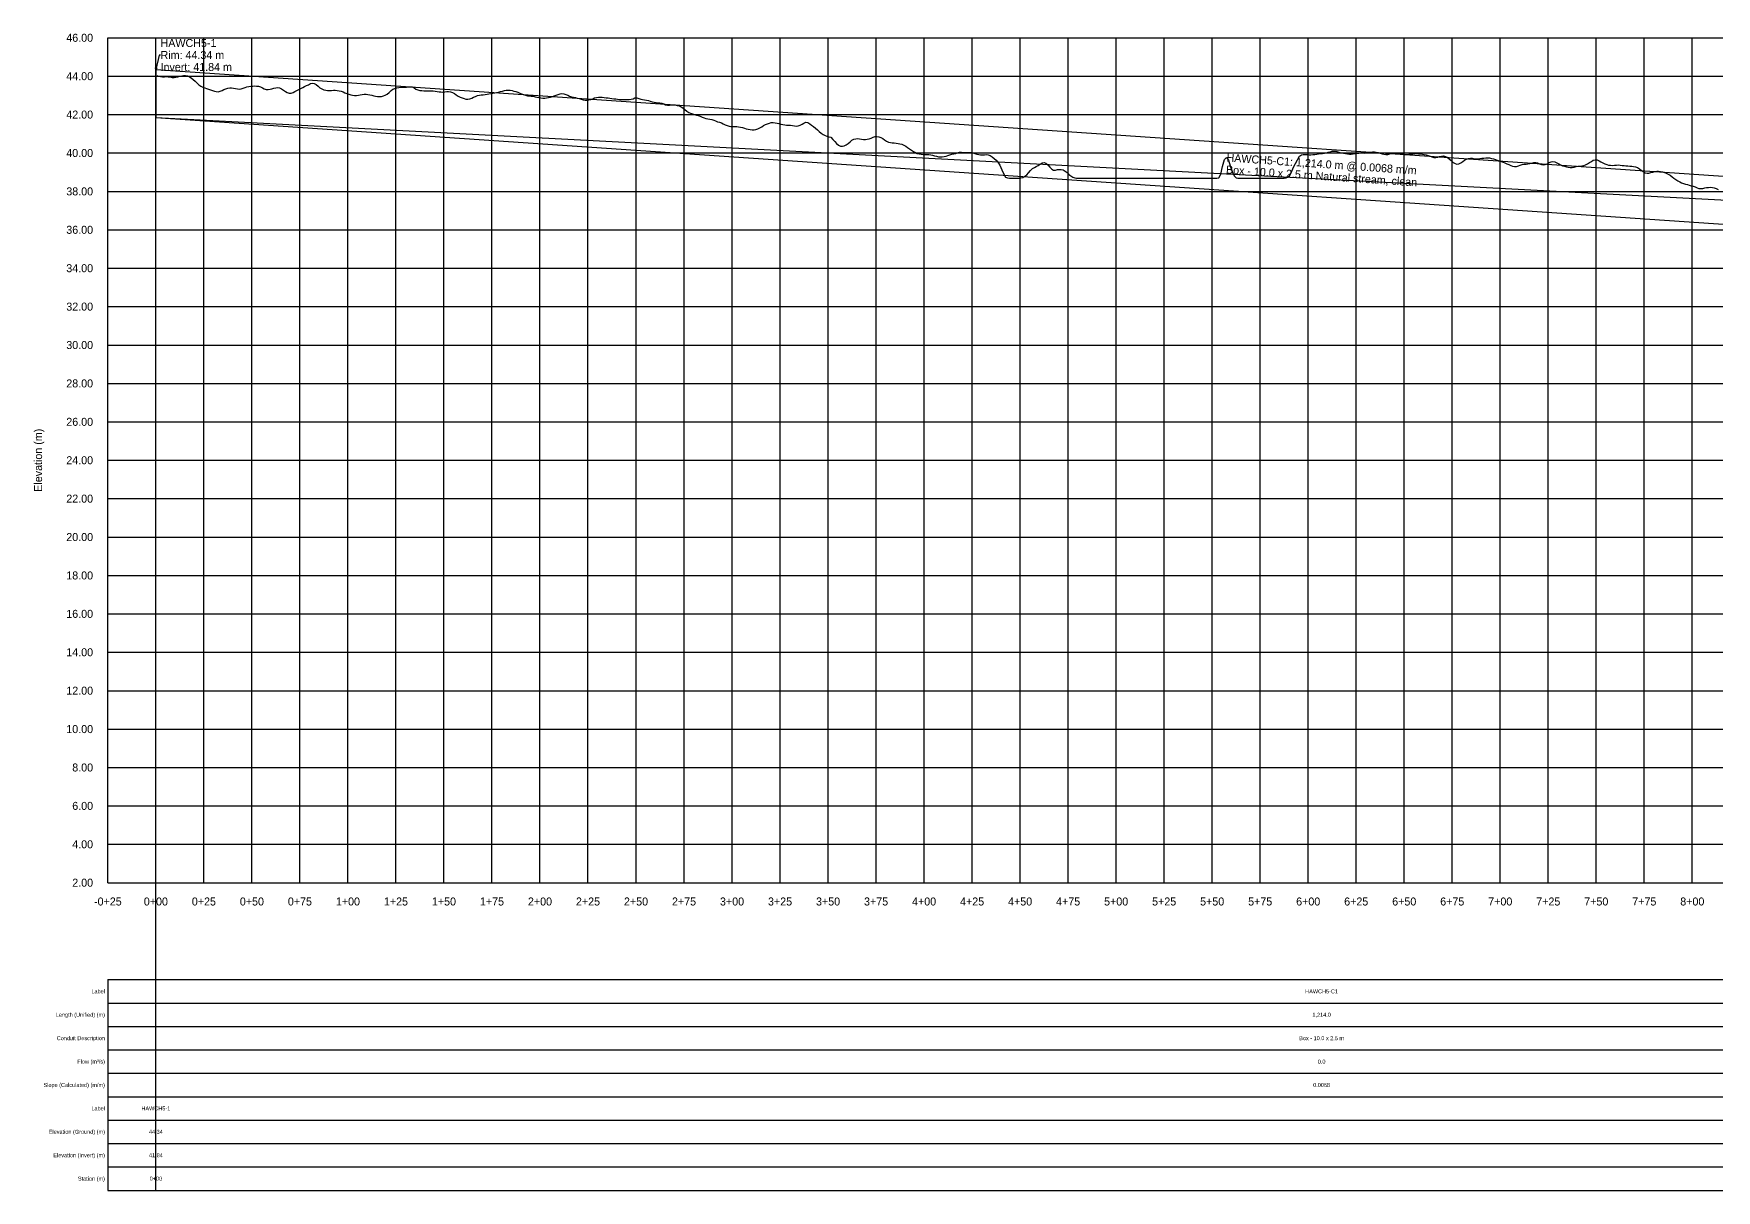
# Model space of a CAD drawing. Extents: x -64 to 7102, y -140 to 462.
# Drawn here: x -64 to 813, y -140 to 462 of the extents above; entities that cross this region are included whole.
import ezdxf
from ezdxf.enums import TextEntityAlignment as Align

# ---------------------------------------------------------------- set-up
doc = ezdxf.new("R2010")
doc.units = 0
for name, color, linetype in [('Annotation', 7, 'Continuous'), ('Annotation_Table', 254, 'Continuous'), ('Crown', 7, 'Continuous'), ('Grid', 254, 'Continuous'), ('Grid_Text', 7, 'Continuous'), ('Ground_Elevation', 3, 'Continuous'), ('Hydraulic_Grade', 5, 'Continuous'), ('Invert', 7, 'Continuous'), ('Structure', 7, 'Continuous')]:
    doc.layers.add(name, color=color, linetype=linetype)

msp = doc.modelspace()

# ---------------------------------------------------------------- linework, layer by layer
at = {"layer": 'Annotation', "color": 0}
msp.add_lwpolyline([(2.44, 451.02), (1.7, 451.02), (0, 443.4)], dxfattribs=at)
msp.add_lwpolyline([(0, 443.4), (-0.2, 444.38), (0.59, 444.2)], close=True, dxfattribs=at)
at = {"layer": 'Annotation_Table', "color": 254}
for points in [[(0, -140.21), (0, 460)], [(-25, -30.48), (7074.95, -30.48)], [(-25, -30.48), (-25, -140.21)], [(-25, -42.67), (7074.95, -42.67)], [(-25, -54.86), (7074.95, -54.86)], [(-25, -67.06), (7074.95, -67.06)], [(-25, -79.25), (7074.95, -79.25)], [(-25, -91.44), (7074.95, -91.44)], [(-25, -103.63), (7074.95, -103.63)], [(-25, -115.82), (7074.95, -115.82)], [(-25, -128.02), (7074.95, -128.02)], [(-25, -140.21), (7074.95, -140.21)]]:
    msp.add_lwpolyline(points, dxfattribs=at)
at = {"layer": 'Crown', "color": 0}
for points in [[(0, 443.4), (0, 443.4)], [(0, 443.4), (1213.96, 360.9)]]:
    msp.add_lwpolyline(points, dxfattribs=at)
at = {"layer": 'Grid', "color": 254}
for points in [[(-25, 460), (7075, 460)], [(-25, 20), (-25, 460)], [(0, 20), (0, 460)], [(25, 20), (25, 460)], [(50, 20), (50, 460)], [(75, 20), (75, 460)], [(100, 20), (100, 460)], [(125, 20), (125, 460)], [(150, 20), (150, 460)], [(175, 20), (175, 460)], [(200, 20), (200, 460)], [(225, 20), (225, 460)], [(250, 20), (250, 460)], [(275, 20), (275, 460)], [(300, 20), (300, 460)], [(325, 20), (325, 460)], [(350, 20), (350, 460)], [(375, 20), (375, 460)], [(400, 20), (400, 460)], [(425, 20), (425, 460)], [(450, 20), (450, 460)], [(475, 20), (475, 460)], [(500, 20), (500, 460)], [(525, 20), (525, 460)], [(550, 20), (550, 460)], [(575, 20), (575, 460)], [(600, 20), (600, 460)], [(625, 20), (625, 460)], [(650, 20), (650, 460)], [(675, 20), (675, 460)], [(700, 20), (700, 460)], [(725, 20), (725, 460)], [(750, 20), (750, 460)], [(775, 20), (775, 460)], [(800, 20), (800, 460)], [(-25, 440), (7075, 440)], [(-25, 420), (7075, 420)], [(-25, 400), (7075, 400)], [(-25, 380), (7075, 380)], [(-25, 360), (7075, 360)], [(-25, 340), (7075, 340)], [(-25, 320), (7075, 320)], [(-25, 300), (7075, 300)], [(-25, 280), (7075, 280)], [(-25, 260), (7075, 260)], [(-25, 240), (7075, 240)], [(-25, 220), (7075, 220)], [(-25, 200), (7075, 200)], [(-25, 180), (7075, 180)], [(-25, 160), (7075, 160)], [(-25, 140), (7075, 140)], [(-25, 120), (7075, 120)], [(-25, 100), (7075, 100)], [(-25, 80), (7075, 80)], [(-25, 60), (7075, 60)], [(-25, 40), (7075, 40)], [(-25, 20), (7075, 20)]]:
    msp.add_lwpolyline(points, dxfattribs=at)
at = {"layer": 'Ground_Elevation', "color": 3}
msp.add_lwpolyline([(0.44, 440.43), (1.44, 439.99), (2.44, 439.82), (3.44, 439.73), (4.44, 439.74), (5.44, 439.78), (6.44, 439.74), (7.44, 439.59), (8.44, 439.39), (9.44, 439.34), (10.44, 439.45), (11.44, 439.74), (12.44, 440.02), (13.44, 440.25), (14.44, 440.42), (15.44, 440.43), (16.44, 440.2), (17.44, 439.73), (18.44, 439.09), (19.44, 438.32), (20.44, 437.38), (21.44, 436.37), (22.44, 435.5), (23.44, 434.81), (24.44, 434.29), (25.44, 433.95), (26.44, 433.62), (27.44, 433.28), (28.44, 432.96), (29.44, 432.58), (30.44, 432.19), (31.44, 431.94), (32.44, 431.91), (33.44, 432.17), (34.44, 432.56), (35.44, 432.98), (36.44, 433.39), (37.44, 433.78), (38.44, 433.94), (39.44, 433.92), (40.44, 433.82), (41.44, 433.55), (42.44, 433.35), (43.44, 433.32), (44.44, 433.47), (45.44, 433.74), (46.44, 434.07), (47.44, 434.41), (48.44, 434.7), (49.44, 434.82), (50.44, 434.87), (51.44, 434.91), (52.44, 434.88), (53.44, 434.75), (54.44, 434.42), (55.44, 433.91), (56.44, 433.43), (57.44, 433.11), (58.44, 433.06), (59.44, 433.2), (60.44, 433.47), (61.44, 433.77), (62.44, 434.01), (63.44, 434.05), (64.44, 433.86), (65.44, 433.41), (66.44, 432.77), (67.44, 432.09), (68.44, 431.51), (69.44, 431.2), (70.44, 431.2), (71.44, 431.53), (72.44, 432.02), (73.44, 432.59), (74.44, 433.11), (75.44, 433.62), (76.44, 434.16), (77.44, 434.68), (78.44, 435.1), (79.44, 435.55), (80.44, 436.1), (81.44, 436.34), (82.44, 436.16), (83.44, 435.63), (84.44, 434.83), (85.44, 434.01), (86.44, 433.38), (87.44, 432.97), (88.44, 432.66), (89.44, 432.55), (90.44, 432.56), (91.44, 432.61), (92.44, 432.66), (93.44, 432.67), (94.44, 432.6), (95.44, 432.42), (96.44, 432.14), (97.44, 431.78), (98.44, 431.39), (99.44, 431), (100.44, 430.63), (101.44, 430.31), (102.44, 430.06), (103.44, 429.93), (104.44, 429.92), (105.44, 430.07), (106.44, 430.29), (107.44, 430.49), (108.44, 430.57), (109.44, 430.59), (110.44, 430.53), (111.44, 430.33), (112.44, 430.05), (113.44, 429.76), (114.44, 429.57), (115.44, 429.43), (116.44, 429.39), (117.44, 429.46), (118.44, 429.69), (119.44, 430.1), (120.44, 430.7), (121.44, 431.5), (122.44, 432.47), (123.44, 433.18), (124.44, 433.55), (125.44, 433.86), (126.44, 434.1), (127.44, 434.21), (128.44, 434.26), (129.44, 434.29), (130.44, 434.35), (131.44, 434.43), (132.44, 434.5), (133.44, 434.43), (134.44, 433.94), (135.44, 433.31), (136.44, 432.86), (137.44, 432.6), (138.44, 432.49), (139.44, 432.43), (140.44, 432.38), (141.44, 432.35), (142.44, 432.37), (143.44, 432.39), (144.44, 432.36), (145.44, 432.25), (146.44, 432.1), (147.44, 431.91), (148.44, 431.78), (149.44, 431.74), (150.44, 431.79), (151.44, 431.95), (152.44, 432.02), (153.44, 431.83), (154.44, 431.45), (155.44, 430.93), (156.44, 430.3), (157.44, 429.67), (158.44, 429.13), (159.44, 428.67), (160.44, 428.3), (161.44, 428.05), (162.44, 428.01), (163.44, 428.18), (164.44, 428.54), (165.44, 429.01), (166.44, 429.5), (167.44, 429.91), (168.44, 430.19), (169.44, 430.26), (170.44, 430.34), (171.44, 430.48), (172.44, 430.66), (173.44, 430.85), (174.44, 431.02), (175.44, 431.16), (176.44, 431.29), (177.44, 431.44), (178.44, 431.68), (179.44, 431.97), (180.44, 432.27), (181.44, 432.54), (182.44, 432.75), (183.44, 432.79), (184.44, 432.71), (185.44, 432.52), (186.44, 432.27), (187.44, 431.97), (188.44, 431.62), (189.44, 431.23), (190.44, 430.84), (191.44, 430.48), (192.44, 430.13), (193.44, 429.82), (194.44, 429.68), (195.44, 429.67), (196.44, 429.53), (197.44, 429.24), (198.44, 428.99), (199.44, 428.81), (200.44, 428.72), (201.44, 428.62), (202.44, 428.55), (203.44, 428.64), (204.44, 428.85), (205.44, 429.13), (206.44, 429.42), (207.44, 429.75), (208.44, 430.11), (209.44, 430.51), (210.44, 430.85), (211.44, 430.98), (212.44, 430.88), (213.44, 430.52), (214.44, 430.08), (215.44, 429.65), (216.44, 429.32), (217.44, 429.05), (218.44, 428.81), (219.44, 428.58), (220.44, 428.29), (221.44, 427.96), (222.44, 427.7), (223.44, 427.51), (224.44, 427.45), (225.44, 427.6), (226.44, 427.88), (227.44, 428.26), (228.44, 428.65), (229.44, 428.93), (230.44, 429.07), (231.44, 429.08), (232.44, 429.02), (233.44, 428.92), (234.44, 428.79), (235.44, 428.66), (236.44, 428.52), (237.44, 428.38), (238.44, 428.26), (239.44, 428.14), (240.44, 428), (241.44, 427.87), (242.44, 427.81), (243.44, 427.8), (244.44, 427.82), (245.44, 427.85), (246.44, 427.89), (247.44, 427.98), (248.44, 428.24), (249.44, 428.73), (250.44, 428.79), (251.44, 428.4), (252.44, 428.1), (253.44, 427.9), (254.44, 427.73), (255.44, 427.52), (256.44, 427.25), (257.44, 426.94), (258.44, 426.66), (259.44, 426.42), (260.44, 426.24), (261.44, 426.15), (262.44, 426.09), (263.44, 426), (264.44, 425.53), (265.44, 425.15), (266.44, 424.96), (267.44, 424.95), (268.44, 425.02), (269.44, 425.09), (270.44, 425.03), (271.44, 424.81), (272.44, 424.47), (273.44, 424.06), (274.44, 423.43), (275.44, 422.67), (276.44, 421.86), (277.44, 421.17), (278.44, 420.68), (279.44, 420.33), (280.44, 420.02), (281.44, 419.74), (282.44, 419.45), (283.44, 419.09), (284.44, 418.7), (285.44, 418.24), (286.44, 417.89), (287.44, 417.7), (288.44, 417.57), (289.44, 417.36), (290.44, 417.05), (291.44, 416.66), (292.44, 416.29), (293.44, 416), (294.44, 415.69), (295.44, 415.21), (296.44, 414.68), (297.44, 414.24), (298.44, 413.94), (299.44, 413.79), (300.44, 413.76), (301.44, 413.78), (302.44, 413.77), (303.44, 413.67), (304.44, 413.51), (305.44, 413.29), (306.44, 412.84), (307.44, 412.5), (308.44, 412.32), (309.44, 412.18), (310.44, 412.09), (311.44, 412.09), (312.44, 412.21), (313.44, 412.53), (314.44, 413.02), (315.44, 413.62), (316.44, 414.27), (317.44, 414.85), (318.44, 415.26), (319.44, 415.59), (320.44, 415.8), (321.44, 415.79), (322.44, 415.67), (323.44, 415.49), (324.44, 415.27), (325.44, 415.04), (326.44, 414.81), (327.44, 414.63), (328.44, 414.55), (329.44, 414.51), (330.44, 414.43), (331.44, 414.26), (332.44, 414.08), (333.44, 414.01), (334.44, 414.16), (335.44, 414.49), (336.44, 414.97), (337.44, 415.56), (338.44, 416.01), (339.44, 415.8), (340.44, 415.25), (341.44, 414.53), (342.44, 413.71), (343.44, 412.84), (344.44, 411.98), (345.44, 411.14), (346.44, 410.35), (347.44, 409.66), (348.44, 409.11), (349.44, 408.7), (350.44, 408.48), (351.44, 408.19), (352.44, 407.11), (353.44, 405.93), (354.44, 404.89), (355.44, 404.11), (356.44, 403.62), (357.44, 403.48), (358.44, 403.7), (359.44, 404.21), (360.44, 404.97), (361.44, 405.84), (362.44, 406.62), (363.44, 407.17), (364.44, 407.42), (365.44, 407.46), (366.44, 407.33), (367.44, 407.14), (368.44, 407), (369.44, 406.97), (370.44, 407.12), (371.44, 407.4), (372.44, 407.79), (373.44, 408.21), (374.44, 408.55), (375.44, 408.61), (376.44, 408.43), (377.44, 408.07), (378.44, 407.5), (379.44, 406.8), (380.44, 406.12), (381.44, 405.68), (382.44, 405.44), (383.44, 405.35), (384.44, 405.23), (385.44, 405.06), (386.44, 404.94), (387.44, 404.8), (388.44, 404.54), (389.44, 404.07), (390.44, 403.47), (391.44, 402.84), (392.44, 402.13), (393.44, 401.39), (394.44, 400.72), (395.44, 400.17), (396.44, 399.77), (397.44, 399.5), (398.44, 399.33), (399.44, 399.25), (400.44, 399.24), (401.44, 399.26), (402.44, 399.22), (403.44, 399.08), (404.44, 398.84), (405.44, 398.53), (406.44, 398.26), (407.44, 398.06), (408.44, 397.98), (409.44, 398.02), (410.44, 398.18), (411.44, 398.43), (412.44, 398.76), (413.44, 399.06), (414.44, 399.33), (415.44, 399.56), (416.44, 399.8), (417.44, 400.09), (418.44, 400.39), (419.44, 400.44), (420.44, 400.29), (421.44, 400.2), (422.44, 400.22), (423.44, 400.3), (424.44, 400.29), (425.44, 400.11), (426.44, 399.81), (427.44, 399.47), (428.44, 399.18), (429.44, 399.04), (430.44, 399.05), (431.44, 399.11), (432.44, 399.14), (433.44, 399.09), (434.44, 398.77), (435.44, 398.06), (436.44, 397.2), (437.44, 396.23), (438.44, 395.21), (439.44, 393.58), (440.44, 391.2), (441.44, 388.96), (442.44, 387.48), (443.44, 387.02), (444.44, 386.97), (445.44, 386.97), (446.44, 386.97), (447.44, 386.97), (448.44, 386.97), (449.44, 386.97), (450.44, 387.01), (451.44, 387.25), (452.44, 387.85), (453.44, 388.69), (454.44, 389.63), (455.44, 390.84), (456.44, 391.86), (457.44, 392.43), (458.44, 392.89), (459.44, 393.47), (460.44, 394.15), (461.44, 394.82), (462.44, 395.02), (463.44, 394.69), (464.44, 393.77), (465.44, 392.67), (466.44, 391.65), (467.44, 391.13), (468.44, 391.12), (469.44, 391.33), (470.44, 391.46), (471.44, 391.44), (472.44, 391.16), (473.44, 390.59), (474.44, 389.77), (475.44, 388.88), (476.44, 388.04), (477.44, 387.42), (478.44, 387.06), (479.44, 386.97), (480.44, 386.97), (481.44, 386.97), (482.44, 386.97), (483.44, 386.97), (484.44, 386.97), (485.44, 386.97), (486.44, 386.97), (487.44, 386.97), (488.44, 386.97), (489.44, 386.97), (490.44, 386.97), (491.44, 386.97), (492.44, 386.97), (493.44, 386.97), (494.44, 386.97), (495.44, 386.97), (496.44, 386.97), (497.44, 386.97), (498.44, 386.97), (499.44, 386.97), (500.44, 386.97), (501.44, 386.97), (502.44, 386.97), (503.44, 386.97), (504.44, 386.97), (505.44, 386.97), (506.44, 386.97), (507.44, 386.97), (508.44, 386.97), (509.44, 386.97), (510.44, 386.97), (511.44, 386.97), (512.44, 386.97), (513.44, 386.97), (514.44, 386.97), (515.44, 386.97), (516.44, 386.97), (517.44, 386.97), (518.44, 386.97), (519.44, 386.97), (520.44, 386.97), (521.44, 386.97), (522.44, 386.97), (523.44, 386.97), (524.44, 386.97), (525.44, 386.97), (526.44, 386.97), (527.44, 386.97), (528.44, 386.97), (529.44, 386.97), (530.44, 386.97), (531.44, 386.97), (532.44, 386.97), (533.44, 386.97), (534.44, 386.97), (535.44, 386.97), (536.44, 386.97), (537.44, 386.97), (538.44, 386.97), (539.44, 386.97), (540.44, 386.97), (541.44, 386.97), (542.44, 386.97), (543.44, 386.97), (544.44, 386.97), (545.44, 386.97), (546.44, 386.97), (547.44, 386.97), (548.44, 386.97), (549.44, 386.97), (550.44, 386.97), (551.44, 386.97), (552.44, 386.97), (553.44, 387.1), (554.44, 388.97), (555.44, 392.89), (556.44, 396.53), (557.44, 397.6), (558.44, 396.34), (559.44, 393.31), (560.44, 390.42), (561.44, 388.12), (562.44, 387.06), (563.44, 386.97), (564.44, 386.97), (565.44, 386.97), (566.44, 386.97), (567.44, 386.97), (568.44, 386.97), (569.44, 386.97), (570.44, 386.97), (571.44, 386.97), (572.44, 386.97), (573.44, 386.97), (574.44, 386.97), (575.44, 386.97), (576.44, 386.97), (577.44, 386.97), (578.44, 386.97), (579.44, 386.97), (580.44, 386.97), (581.44, 386.97), (582.44, 386.97), (583.44, 386.97), (584.44, 386.97), (585.44, 386.97), (586.44, 386.97), (587.44, 386.97), (588.44, 387), (589.44, 387.39), (590.44, 388.19), (591.44, 390.48), (592.44, 392.91), (593.44, 394.59), (594.44, 396.44), (595.44, 398.34), (596.44, 399.11), (597.44, 399.26), (598.44, 399.26), (599.44, 399.18), (600.44, 399.11), (601.44, 399.09), (602.44, 399.13), (603.44, 399.22), (604.44, 399.37), (605.44, 399.53), (606.44, 399.68), (607.44, 399.81), (608.44, 399.92), (609.44, 400.07), (610.44, 400.37), (611.44, 400.67), (612.44, 400.91), (613.44, 400.99), (614.44, 400.88), (615.44, 400.64), (616.44, 400.32), (617.44, 400.05), (618.44, 399.84), (619.44, 399.66), (620.44, 399.52), (621.44, 399.43), (622.44, 399.42), (623.44, 399.52), (624.44, 399.69), (625.44, 399.87), (626.44, 399.99), (627.44, 400.05), (628.44, 400), (629.44, 399.96), (630.44, 400.01), (631.44, 400.18), (632.44, 400.45), (633.44, 400.65), (634.44, 400.64), (635.44, 400.46), (636.44, 400.17), (637.44, 399.88), (638.44, 399.59), (639.44, 399.31), (640.44, 399.2), (641.44, 399.25), (642.44, 399.5), (643.44, 399.82), (644.44, 400.07), (645.44, 400.14), (646.44, 400.03), (647.44, 399.82), (648.44, 399.56), (649.44, 399.32), (650.44, 399.16), (651.44, 399.17), (652.44, 399.33), (653.44, 399.51), (654.44, 399.63), (655.44, 399.65), (656.44, 399.65), (657.44, 399.63), (658.44, 399.52), (659.44, 399.37), (660.44, 399.24), (661.44, 399.04), (662.44, 398.75), (663.44, 398.38), (664.44, 398), (665.44, 397.72), (666.44, 397.68), (667.44, 397.9), (668.44, 398.21), (669.44, 398.43), (670.44, 398.45), (671.44, 398.21), (672.44, 397.75), (673.44, 397.02), (674.44, 396.01), (675.44, 395.1), (676.44, 394.47), (677.44, 394.2), (678.44, 394.34), (679.44, 394.84), (680.44, 395.52), (681.44, 396.2), (682.44, 396.79), (683.44, 397.17), (684.44, 397.3), (685.44, 397.22), (686.44, 397.02), (687.44, 396.88), (688.44, 396.93), (689.44, 397.14), (690.44, 397.31), (691.44, 397.36), (692.44, 397.39), (693.44, 397.45), (694.44, 397.41), (695.44, 397.19), (696.44, 396.93), (697.44, 396.64), (698.44, 396.31), (699.44, 395.91), (700.44, 395.51), (701.44, 395.17), (702.44, 394.81), (703.44, 394.38), (704.44, 393.93), (705.44, 393.53), (706.44, 393.2), (707.44, 393.02), (708.44, 393.03), (709.44, 393.26), (710.44, 393.61), (711.44, 393.92), (712.44, 394.14), (713.44, 394.24), (714.44, 394.35), (715.44, 394.5), (716.44, 394.75), (717.44, 395.04), (718.44, 395.12), (719.44, 394.9), (720.44, 394.42), (721.44, 393.93), (722.44, 393.75), (723.44, 393.96), (724.44, 394.43), (725.44, 395.06), (726.44, 395.48), (727.44, 395.54), (728.44, 395.31), (729.44, 394.88), (730.44, 394.41), (731.44, 393.87), (732.44, 393.39), (733.44, 393.09), (734.44, 392.78), (735.44, 392.54), (736.44, 392.49), (737.44, 392.5), (738.44, 392.69), (739.44, 392.9), (740.44, 393.08), (741.44, 393.2), (742.44, 393.31), (743.44, 393.49), (744.44, 393.83), (745.44, 394.36), (746.44, 394.96), (747.44, 395.65), (748.44, 396.2), (749.44, 396.47), (750.44, 396.41), (751.44, 395.98), (752.44, 395.45), (753.44, 394.91), (754.44, 394.43), (755.44, 394.03), (756.44, 393.73), (757.44, 393.58), (758.44, 393.55), (759.44, 393.6), (760.44, 393.72), (761.44, 393.78), (762.44, 393.73), (763.44, 393.57), (764.44, 393.41), (765.44, 393.31), (766.44, 393.24), (767.44, 393.17), (768.44, 393.09), (769.44, 393.02), (770.44, 392.82), (771.44, 392.42), (772.44, 391.77), (773.44, 391), (774.44, 390.28), (775.44, 389.74), (776.44, 389.48), (777.44, 389.54), (778.44, 389.78), (779.44, 390.09), (780.44, 390.31), (781.44, 390.46), (782.44, 390.51), (783.44, 390.4), (784.44, 390.2), (785.44, 389.87), (786.44, 389.5), (787.44, 389.03), (788.44, 388.39), (789.44, 387.62), (790.44, 386.82), (791.44, 386.11), (792.44, 385.48), (793.44, 384.91), (794.44, 384.41), (795.44, 384.05), (796.44, 383.8), (797.44, 383.53), (798.44, 383.2), (799.44, 382.94), (800.44, 382.67), (801.44, 382.33), (802.44, 381.88), (803.44, 381.54), (804.44, 381.46), (805.44, 381.56), (806.44, 381.8), (807.44, 381.97), (808.44, 382.1), (809.44, 382.12), (810.44, 382.01), (811.44, 381.79), (812.44, 381.43), (813.44, 381.07)], dxfattribs=at)
at = {"layer": 'Hydraulic_Grade', "color": 5}
msp.add_lwpolyline([(0, 418.4), (1213.96, 354.54)], dxfattribs=at)
at = {"layer": 'Invert', "color": 0}
for points in [[(0, 418.4), (0, 418.4)], [(0, 418.4), (1213.96, 335.9)]]:
    msp.add_lwpolyline(points, dxfattribs=at)
at = {"layer": 'Structure', "color": 0}
msp.add_lwpolyline([(0, 443.4), (0, 418.4)], dxfattribs=at)
msp.add_lwpolyline([(0, 443.4), (0, 418.4)], dxfattribs=at)

# ---------------------------------------------------------------- texts
at = {"layer": 'Annotation', "color": 0}
for s, height, p in [('HAWCH5-1', 4.167, (2.44, 457.27)), ('Rim: 44.34 m', 4.1667, (2.44, 451.02)), ('Invert: 41.84 m', 4.1667, (2.44, 444.77))]:
    msp.add_text(s, height=height, dxfattribs=at).set_placement(p, align=Align.MIDDLE_LEFT)
for s, p in [('HAWCH5-C1: 1,214.0 m @ 0.0068 m/m', (606.98, 394.29)), ('Box - 10.0 x 2.5 m Natural stream, clean', (606.98, 388.04))]:
    msp.add_text(s, height=4.1667, rotation=356.11219, dxfattribs=at).set_placement(p, align=Align.MIDDLE_CENTER)
at = {"layer": 'Annotation_Table', "color": 0}
for s, height, p in [('Label', 2.083, (-26.52, -36.58)), ('Length (Unified) (m)', 2.0833, (-26.52, -48.77)), ('Conduit Description', 2.0833, (-26.52, -60.96)), ('Flow (m³/s)', 2.0833, (-26.52, -73.15)), ('Slope (Calculated) (m/m)', 2.0833, (-26.52, -85.34)), ('Label', 2.083, (-26.52, -97.54)), ('Elevation (Ground) (m)', 2.0833, (-26.52, -109.73)), ('Elevation (Invert) (m)', 2.0833, (-26.52, -121.92)), ('Station (m)', 2.0833, (-26.52, -134.11))]:
    msp.add_text(s, height=height, dxfattribs=at).set_placement(p, align=Align.MIDDLE_RIGHT)
for s, height, p in [('HAWCH5-C1', 2.083, (606.98, -36.58)), ('1,214.0', 2.083, (606.98, -48.77)), ('Box - 10.0 x 2.5 m', 2.0833, (606.98, -60.96)), ('0.0', 2.083, (606.98, -73.15)), ('0.0068', 2.083, (606.98, -85.34)), ('HAWCH5-1', 2.083, (0, -97.54)), ('44.34', 2.083, (0, -109.73)), ('41.84', 2.083, (0, -121.92)), ('0+00', 2.083, (0, -134.11))]:
    msp.add_text(s, height=height, dxfattribs=at).set_placement(p, align=Align.MIDDLE_CENTER)
at = {"layer": 'Grid_Text', "color": 0}
for s, p in [('46.00', (-32.7, 460)), ('44.00', (-32.7, 440)), ('42.00', (-32.7, 420)), ('40.00', (-32.7, 400)), ('38.00', (-32.7, 380)), ('36.00', (-32.7, 360)), ('34.00', (-32.7, 340)), ('32.00', (-32.7, 320)), ('30.00', (-32.7, 300)), ('28.00', (-32.7, 280)), ('26.00', (-32.7, 260)), ('24.00', (-32.7, 240)), ('22.00', (-32.7, 220)), ('20.00', (-32.7, 200)), ('18.00', (-32.7, 180)), ('16.00', (-32.7, 160)), ('14.00', (-32.7, 140)), ('12.00', (-32.7, 120)), ('10.00', (-32.7, 100)), ('8.00', (-32.7, 80)), ('6.00', (-32.7, 60)), ('4.00', (-32.7, 40)), ('2.00', (-32.7, 20))]:
    msp.add_text(s, height=4.167, dxfattribs=at).set_placement(p, align=Align.MIDDLE_RIGHT)
msp.add_text('Elevation (m)', height=4.1667, rotation=90, dxfattribs=at).set_placement((-58, 240), align=Align.BOTTOM_CENTER)
for s, p in [('-0+25', (-25, 12.3)), ('0+00', (0, 12.3)), ('0+25', (25, 12.3)), ('0+50', (50, 12.3)), ('0+75', (75, 12.3)), ('1+00', (100, 12.3)), ('1+25', (125, 12.3)), ('1+50', (150, 12.3)), ('1+75', (175, 12.3)), ('2+00', (200, 12.3)), ('2+25', (225, 12.3)), ('2+50', (250, 12.3)), ('2+75', (275, 12.3)), ('3+00', (300, 12.3)), ('3+25', (325, 12.3)), ('3+50', (350, 12.3)), ('3+75', (375, 12.3)), ('4+00', (400, 12.3)), ('4+25', (425, 12.3)), ('4+50', (450, 12.3)), ('4+75', (475, 12.3)), ('5+00', (500, 12.3)), ('5+25', (525, 12.3)), ('5+50', (550, 12.3)), ('5+75', (575, 12.3)), ('6+00', (600, 12.3)), ('6+25', (625, 12.3)), ('6+50', (650, 12.3)), ('6+75', (675, 12.3)), ('7+00', (700, 12.3)), ('7+25', (725, 12.3)), ('7+50', (750, 12.3)), ('7+75', (775, 12.3)), ('8+00', (800, 12.3))]:
    msp.add_text(s, height=4.167, dxfattribs=at).set_placement(p, align=Align.TOP_CENTER)

doc.saveas('drawing.dxf')
